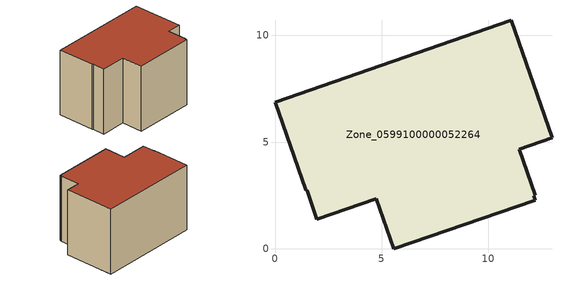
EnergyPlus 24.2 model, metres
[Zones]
Zone_0599100000052264
 floor ground (C_G): 1.95,1.39 1.52,2.72 1.43,2.77 0,6.87 11.06,10.72 12.97,5.21 11.43,4.68 12.19,2.51 12.13,2.49 12.18,2.29 5.56,0 4.75,2.36 z0
 wall outside (C_F): 12.19,2.51 11.43,4.68 12.97,5.21 11.06,10.72 0,6.87 1.43,2.77 1.52,2.72 1.95,1.39 4.75,2.36 5.56,0 12.18,2.29 12.13,2.49 12.19,2.51 z0:7.62
 roof outside (C_R): 1.52,2.72 1.95,1.39 4.75,2.36 5.56,0 12.18,2.29 12.13,2.49 12.19,2.51 11.43,4.68 12.97,5.21 11.06,10.72 0,6.87 1.43,2.77 z7.62
[BUILDING]
Pand.0599100000052264: North Axis=0; Terrain=City; Loads Convergence Tolerance Value=0.04; Temperature Convergence Tolerance Value=0.4; Solar Distribution=FullExterior; Maximum Number of Warmup Days=25; Minimum Number of Warmup Days=1
[Site:Location]
Rotterdam.The.Hague.AP_ZH_NLD Design_Conditions: Latitude=51.96; Longitude=4.45; Time Zone=1; Elevation=-4.5
[SITE:GROUNDTEMPERATURE:BUILDINGSURFACE]
18, 18, 18, 18, 18, 18, 18, 18, 18, 18, 18, 18
[MATERIAL] Thermal Absorptance=0.9; Solar Absorptance=0.7; Visible Absorptance=0.7
Name | Roughness | Thickness | Conductivity | Density | Specific Heat
G.TC.1975-1991 | MediumSmooth | 0.15 | 0.288461 | 540 | 1210
F.TC.1975-1991 | Rough | 0.3 | 0.230769 | 1920 | 840
R.TC.1975-1991 | MediumRough | 0.2 | 0.153846 | 1500 | 1000
[CONSTRUCTION]
C_G: G.TC.1975-1991
C_F: F.TC.1975-1991
C_R: R.TC.1975-1991
[ZONE]
Zone_0599100000052264: Type=1; Multiplier=1; Ceiling Height=Autocalculate; Volume=Autocalculate; Floor Area=autocalculate; Part of Total Floor Area=Yes
[ZONEINFILTRATION:DESIGNFLOWRATE]
Infil_Zone_0599100000052264: Zone or ZoneList or Space or SpaceList=Zone_0599100000052264; Schedule=AlwaysOn; Design Flow Rate Calculation Method=Flow/Area; Flow Rate per Floor Area=0.003; Constant Term Coefficient=1; Temperature Term Coefficient=0; Velocity Term Coefficient=0; Velocity Squared Term Coefficient=0
[HVACTEMPLATE:ZONE:IDEALLOADSAIRSYSTEM]
Zone_0599100000052264: Maximum Heating Supply Air Temperature=50; Minimum Cooling Supply Air Temperature=13; Maximum Heating Supply Air Humidity Ratio=0.0156; Minimum Cooling Supply Air Humidity Ratio=0.0077; Heating Limit=NoLimit; Cooling Limit=NoLimit; Dehumidification Control Type=ConstantSensibleHeatRatio; Cooling Sensible Heat Ratio=0.7; Dehumidification Setpoint=60; Humidification Control Type=None; Humidification Setpoint=30; Outdoor Air Method=None; Outdoor Air Flow Rate per Person=0.00944; Outdoor Air Flow Rate per Zone Floor Area=0; Outdoor Air Flow Rate per Zone=0; Demand Controlled Ventilation Type=None; Outdoor Air Economizer Type=NoEconomizer; Heat Recovery Type=None; Sensible Heat Recovery Effectiveness=0.7; Latent Heat Recovery Effectiveness=0.65
[ZONECONTROL:THERMOSTAT]
ThermostatControl_Zone_0599100000052264: Zone or ZoneList=Zone_0599100000052264; Control Type Schedule=DualSetpointControlType; Control 1=Thermostat_Zone_0599100000052264; Temperature Difference Between Cutout And Setpoint=0
[THERMOSTATSETPOINT:DUALSETPOINT]
Thermostat_Zone_0599100000052264: Heating Setpoint Temperature Schedule=HeatingSetpoint_Zone_0599100000052264; Cooling Setpoint Temperature Schedule=CoolingSetpoint_Zone_0599100000052264
[SCHEDULE:COMPACT]
HeatingSetpoint_Zone_0599100000052264: Through: 12/31, For: AllDays, Until: 24:00, 21
CoolingSetpoint_Zone_0599100000052264: Through: 12/31, For: AllDays, Until: 24:00, 24
DualSetpointControlType: Through: 12/31, For: AllDays, Until: 24:00, 4
AlwaysOn: Through: 12/31, For: AllDays, Until: 24:00, 1
